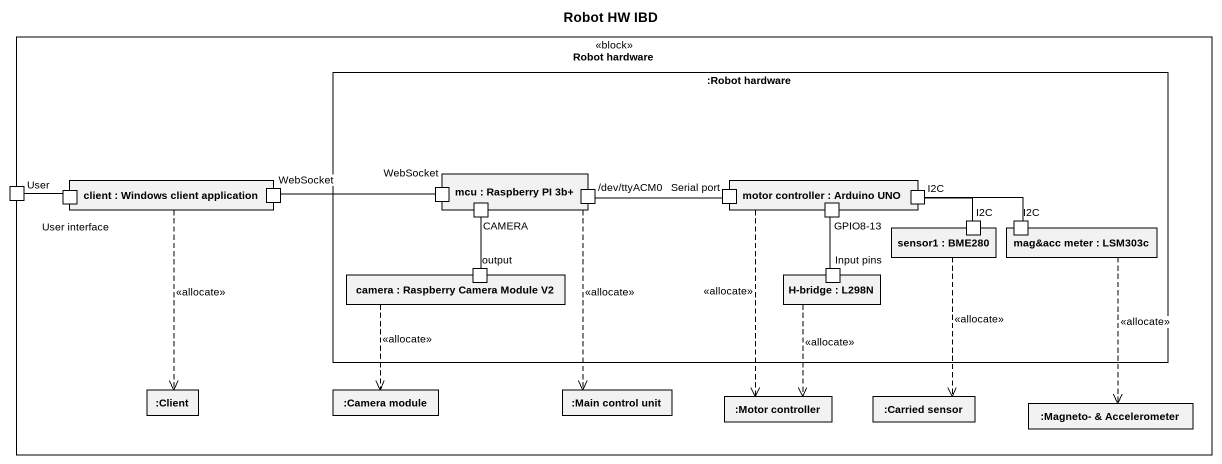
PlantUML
@startuml
title Robot HW IBD
rectangle "Robot hardware" as Robot_hardware <<block>> {
  rectangle ":Robot hardware" as Robot_hardware_2 {
    rectangle "mcu : Raspberry PI 3b+" as mcu {
      port "WebSocket" as WebSocket_2
      port CAMERA
      port "/dev/ttyACM0" as dev_ttyACM0
    }
    rectangle "motor controller : Arduino UNO" as motor_controller {
      port "Serial port" as Serial_port
      port "GPIO8-13" as GPIO8_13
      port I2C
    }
    rectangle "sensor1 : BME280" as sensor1 {
      port "I2C" as I2C_2
    }
    rectangle "mag&acc meter : LSM303c" as mag_acc_meter {
      port "I2C" as I2C_3
    }
    rectangle "camera : Raspberry Camera Module V2" as camera {
      port output
    }
    rectangle "H-bridge : L298N" as H_bridge {
      port "Input pins" as Input_pins
    }
  }
  rectangle "client : Windows client application" as client {
    port "User interface" as User_interface
    port WebSocket
  }
  port User
  rectangle ":Client" as Client
  rectangle ":Camera module" as Camera_module
  rectangle ":Main control unit" as Main_control_unit
  rectangle ":Motor controller" as Motor_controller
  rectangle ":Carried sensor" as Carried_sensor
  rectangle ":Magneto- & Accelerometer" as Magneto_Accelerometer
}
client ..> Client : <<allocate>>
mcu ..> Main_control_unit : <<allocate>>
motor_controller ..> Motor_controller : <<allocate>>
User_interface -left- User
WebSocket -right- WebSocket_2
dev_ttyACM0 -right- Serial_port
GPIO8_13 -- Input_pins
I2C -right- I2C_2
I2C_3 -left- I2C
output -up- CAMERA
sensor1 ..> Carried_sensor : <<allocate>>
mag_acc_meter ..> Magneto_Accelerometer : <<allocate>>
camera ..> Camera_module : <<allocate>>
H_bridge ..> Motor_controller : <<allocate>>
@enduml
